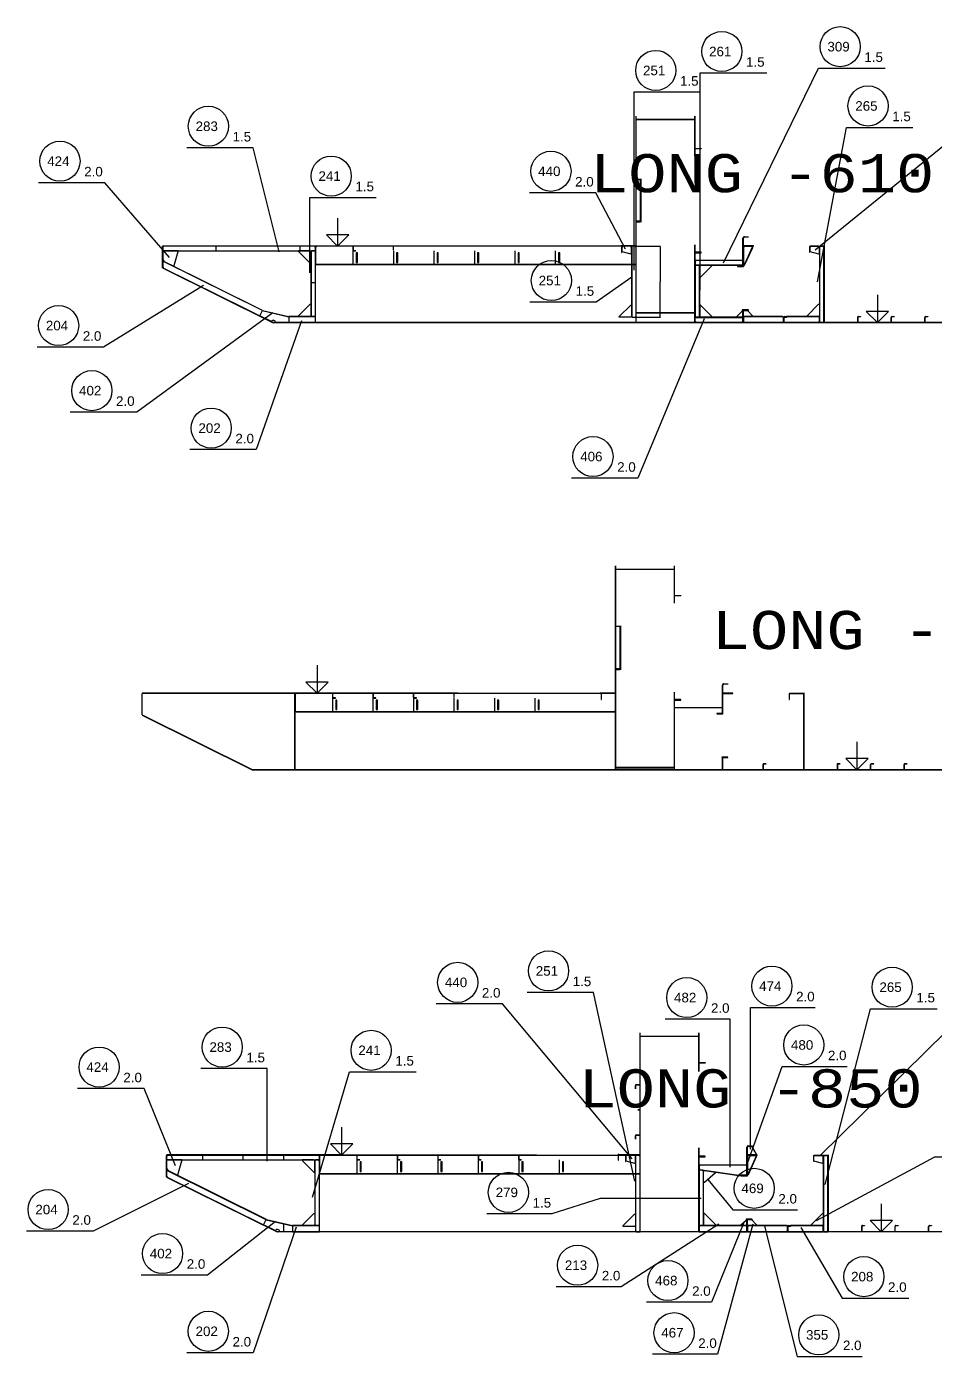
# Model space of a CAD drawing. Header units: inches. Extents: x -15552 to 42302, y -14825 to 18289.
# Drawn here: x 33355 to 39306, y -4403 to 4312 of the extents above; entities that cross this region are included whole.
import ezdxf

# ---------------------------------------------------------------- set-up
doc = ezdxf.new("R2010")
doc.units = ezdxf.units.IN
doc.header["$MEASUREMENT"] = 0
doc.linetypes.add('Dashed', pattern=[10, 7.5, -2.5])
doc.linetypes.add('Dashed_dotted', pattern=[34, 24, -5, 0, -5])
doc.layers.get('0').update_dxf_attribs({"linetype": 'CONTINUOUS'})
doc.layers.get('Defpoints').update_dxf_attribs({"linetype": 'CONTINUOUS'})
doc.styles.add('Style_ARIAL', font='ARIAL')
doc.styles.add('Style_Courier_New', font='Courier New')
doc.dimstyles.new('ISO-25', dxfattribs={"dimtxt": 2.5, "dimasz": 2.5, "dimexe": 0.18, "dimexo": 0.625, "dimgap": 0.09, "dimtad": 1, "dimtih": 1, "dimtoh": 1, "dimdec": 4, "dimzin": 0, "dimdsep": 46, "dimtxsty": 'STANDARD', "dimcen": 0.09, "dimdle": 0.38, "dimadec": 0, "dimazin": 0, "dimtfac": 1, "dimtdec": 4, "dimtofl": 0, "dimtmove": 0, "dimatfit": 3, "dimfxl": 1, "dimtolj": 1, "dimtzin": 0, "dimarcsym": 0})

# ---------------------------------------------------------------- blocks, each defined once
blk = doc.blocks.new('*D5')
at = {"color": 0, "lineweight": -2, "ltscale": 25}
for p, q in [((37347.13309, 2872.494057), (37505.202495, 2872.494057)), ((37505.022495, 2869.994057), (37505.022495, 2641.334064)), ((37505.022495, 2409.994071), (37505.022495, 2638.654064)), ((37347.13309, 2407.494071), (37505.202495, 2407.494071))]:
    blk.add_line(p, q, dxfattribs=at)
at = {"color": 0}
for points in [[(37505.439161, 2869.994057), (37504.605828, 2869.994057), (37505.022495, 2872.494057)], [(37504.605828, 2409.994071), (37505.439161, 2409.994071), (37505.022495, 2407.494071)]]:
    blk.add_solid(points, dxfattribs=at)
at = {"layer": 'Defpoints', "color": 0}
for p in [(37346.50809, 2872.494057), (37505.022495, 2872.494057), (37346.50809, 2407.494071)]:
    blk.add_point(p, dxfattribs=at)
at = {"color": 0, "insert": (37505.022495, 2639.994064), "char_height": 2.5, "attachment_point": 5}
blk.add_mtext('\\A1;465.0000', dxfattribs=at)

msp = doc.modelspace()

# ---------------------------------------------------------------- linework, layer by layer
at = {"color": 3, "ltscale": 25}
for p, q in [((37346.50809, 2372.494081), (37346.50809, 3724.559215)), ((37348.009555, 2372.494081), (37348.009555, 3724.559215)), ((37731.508701, 3462.967804), (37731.508701, 3724.559215)), ((37733.010166, 3462.967804), (37733.010166, 3724.559215)), ((37373.009555, 3313.826993), (37373.009555, 3031.161103)), ((37378.008335, 3313.826993), (37378.008335, 3031.161103)), ((37731.508701, 2372.494081), (37731.508701, 2882.02031)), ((37733.010166, 2372.494081), (37733.010166, 2882.02031)), ((38046.50809, 2742.494062), (38046.50809, 2926.603571)), ((38049.507968, 2742.494062), (38049.507968, 2926.603571)), ((34245.009677, 2732.494047), (34245.009677, 2872.494057)), ((35773.995273, 2872.494057), (34245.009677, 2872.494057)), ((34246.50809, 2732.494047), (34246.50809, 2872.494057)), ((34246.50809, 2872.494057), (34246.50809, 2846.994045)), ((35246.50809, 2872.494057), (34246.50809, 2872.494057)), ((34251.509921, 2842.494062), (34246.50809, 2837.494066)), ((34346.50809, 2842.494062), (34246.50809, 2842.494062)), ((34246.50809, 2842.494062), (34246.50809, 2777.1539)), ((35246.50809, 2842.494062), (35221.007602, 2842.494062)), ((35246.50809, 2372.494081), (35246.50809, 2872.494057)), ((35246.50809, 2846.994045), (35246.50809, 2872.494057)), ((35246.50809, 2412.494043), (35246.50809, 2842.494062)), ((35248.009555, 2372.494081), (35248.009555, 2872.494057)), ((35248.009555, 2872.494057), (35248.009555, 2758.494046)), ((37346.50809, 2872.494057), (35248.009555, 2872.494057)), ((35491.509311, 2872.494057), (35491.509311, 2846.939304)), ((35493.007724, 2872.494057), (35493.007724, 2846.939304)), ((35756.508701, 2872.494057), (35756.508701, 2846.994045)), ((37346.50809, 2875.494054), (37246.50809, 2875.494054)), ((37346.50809, 2872.494057), (37246.50809, 2872.494057)), ((37346.50809, 2872.494057), (37321.007602, 2872.494057)), ((37346.50809, 2407.494071), (37346.50809, 2872.494057)), ((37346.50809, 2758.494046), (37346.50809, 2872.494057)), ((38487.453525, 2873.994043), (38583.010166, 2873.994043)), ((38487.453525, 2872.494057), (38583.010166, 2872.494057)), ((38576.509921, 2872.494057), (38551.009433, 2872.494057)), ((38576.509921, 2372.494081), (38576.509921, 2872.494057)), ((38576.509921, 2872.494057), (38576.509921, 2372.494081)), ((38578.008335, 2872.494057), (38578.008335, 2372.494081)), ((34245.620029, 2730.702737), (34970.620029, 2370.702747)), ((34246.50809, 2787.153915), (34255.465, 2772.706488)), ((34246.50809, 2770.454934), (34246.50809, 2732.494047)), ((34246.50809, 2732.494047), (34971.50809, 2372.494081)), ((34246.50809, 2732.494047), (34881.929843, 2416.974929)), ((34898.864047, 2451.074079), (34251.967685, 2772.29152)), ((35251.943271, 2754.42107), (37342.574375, 2754.42107)), ((37733.010166, 2779.49405), (37733.010166, 2753.994063)), ((38046.50809, 2779.49405), (37733.010166, 2779.49405)), ((37733.010166, 2749.494055), (37733.010166, 2407.494071)), ((37758.507602, 2749.494055), (37733.010166, 2749.494055)), ((38046.50809, 2753.994063), (38046.50809, 2779.49405)), ((34881.929843, 2416.974929), (34897.054355, 2447.426036)), ((38046.50809, 2372.494081), (38046.50809, 2452.4941)), ((38049.507968, 2372.494081), (38049.507968, 2452.4941)), ((40896.50809, 2372.494081), (34971.50809, 2372.494081)), ((40896.50809, 2370.494083), (34971.50809, 2370.494083)), ((35242.437045, 2410.567096), (35071.50809, 2410.567096)), ((35071.50809, 2406.494048), (35071.50809, 2372.494081)), ((35071.50809, 2372.494081), (35246.50809, 2372.494081)), ((35221.007602, 2412.494043), (35246.50809, 2412.494043)), ((35246.50809, 2372.494081), (35246.50809, 2406.494048)), ((37321.007602, 2407.494071), (37346.50809, 2407.494071)), ((37733.010166, 2407.494071), (37758.507602, 2407.494071)), ((38049.507968, 2406.494048), (38049.507968, 2372.494081)), ((38049.507968, 2372.494081), (38311.50748, 2372.494081)), ((38307.436435, 2410.567096), (38053.582065, 2410.567096)), ((38311.50748, 2406.567052), (38311.50748, 2372.494081)), ((38311.50748, 2372.494081), (38311.50748, 2406.494048)), ((38313.509433, 2406.567052), (38313.509433, 2372.494081)), ((38313.509433, 2406.494048), (38313.509433, 2372.494081)), ((38331.508701, 2406.494048), (38313.509433, 2406.494048)), ((38313.509433, 2372.494081), (38546.50809, 2372.494081)), ((38542.437045, 2410.567096), (38331.508701, 2410.567096)), ((38546.50809, 2372.494081), (38546.50809, 2406.494048)), ((38551.009433, 2372.494081), (38576.509921, 2372.494081)), ((38796.50809, 2406.567052), (38796.50809, 2372.494081)), ((38798.510043, 2406.567052), (38798.510043, 2372.494081)), ((39016.509311, 2372.494081), (39016.509311, 2406.567052)), ((39018.508212, 2372.494081), (39018.508212, 2406.567052)), ((39236.50748, 2372.494081), (39236.50748, 2406.567052)), ((39238.509433, 2372.494081), (39238.509433, 2406.567052)), ((37212.490146, -558.380553), (37212.490146, 777.568772)), ((37213.988559, -558.380553), (37213.988559, 777.568772)), ((37597.490756, 533.338502), (37597.490756, 777.568772)), ((37598.989169, 533.338502), (37598.989169, 777.568772)), ((37238.988559, 385.494378), (37238.988559, 97.744516)), ((37243.99039, 385.494378), (37243.99039, 97.744516)), ((34110.988681, -198.380706), (34110.988681, -58.380553)), ((36181.124179, -58.380553), (34110.988681, -58.380553)), ((34112.490146, -198.380706), (34112.490146, -58.380553)), ((35112.490146, -558.380553), (35112.490146, -58.380553)), ((35113.988559, -558.380553), (35113.988559, -58.380553)), ((35113.988559, -58.380553), (35113.988559, -172.380492)), ((37212.490146, -58.380553), (35113.988559, -58.380553)), ((35357.488315, -58.380553), (35357.488315, -83.935401)), ((35358.98978, -58.380553), (35358.98978, -83.935401)), ((35622.490756, -58.380553), (35622.490756, -83.935401)), ((35623.989169, -58.380553), (35623.989169, -83.935401)), ((35887.490146, -58.380553), (35887.490146, -83.935401)), ((35888.988559, -58.380553), (35888.988559, -83.935401)), ((36152.489536, -58.380553), (36152.489536, -83.88066)), ((37212.490146, -55.380484), (37110.921543, -55.380484)), ((37212.490146, -58.380553), (37110.921543, -58.380553)), ((37212.490146, -172.380492), (37212.490146, -58.380553)), ((37597.490756, -558.380553), (37597.490756, -50.099608)), ((37598.989169, -558.380553), (37598.989169, -50.099608)), ((37912.490146, -188.380477), (37912.490146, -4.27098)), ((37915.490024, -188.380477), (37915.490024, -4.27098)), ((38353.435581, -56.880614), (38448.989169, -56.880614)), ((38353.435581, -58.380553), (38448.989169, -58.380553)), ((38442.488925, -58.380553), (38442.488925, -558.380553)), ((38443.99039, -58.380553), (38443.99039, -558.380553)), ((34111.599033, -200.171706), (34836.599033, -560.171935)), ((34112.490146, -198.380706), (34837.490146, -558.380553)), ((35117.922275, -176.453444), (37208.55643, -176.453444)), ((37912.490146, -558.380553), (37912.490146, -478.380629)), ((37915.490024, -558.380553), (37915.490024, -478.380629)), ((40762.490146, -558.380553), (34837.490146, -558.380553)), ((40762.490146, -560.380599), (34837.490146, -560.380599)), ((38177.489536, -524.307677), (38177.489536, -558.380553)), ((38179.488437, -524.307677), (38179.488437, -558.380553)), ((38662.490146, -524.307677), (38662.490146, -558.380553)), ((38664.489047, -524.307677), (38664.489047, -558.380553)), ((38882.488315, -558.380553), (38882.488315, -524.307677)), ((38884.490268, -558.380553), (38884.490268, -524.307677)), ((39102.489536, -558.380553), (39102.489536, -524.307677)), ((39104.488437, -558.380553), (39104.488437, -524.307677)), ((37372.060459, -3585.553405), (37372.060459, -2281.236312)), ((37373.558872, -3585.553405), (37373.558872, -2281.236312)), ((37757.061069, -2535.003707), (37757.061069, -2281.236312)), ((37758.559482, -2535.003707), (37758.559482, -2281.236312)), ((37346.505039, -2620.555159), (37372.060459, -2620.555159)), ((37346.505039, -2622.676513), (37372.060459, -2622.676513)), ((37357.061069, -2785.553023), (37372.060459, -2785.553023)), ((37357.061069, -2787.052962), (37372.060459, -2787.052962)), ((37346.505039, -2950.552031), (37372.060459, -2950.552031)), ((37346.505039, -2952.673385), (37372.060459, -2952.673385)), ((37757.061069, -3585.553405), (37757.061069, -3036.10234)), ((37758.559482, -3585.553405), (37758.559482, -3036.10234)), ((38072.060459, -3215.553328), (38072.060459, -3031.443831)), ((38075.060336, -3215.553328), (38075.060336, -3031.443831)), ((34270.558994, -3225.553176), (34270.558994, -3085.553023)), ((36695.238559, -3085.553023), (34270.558994, -3085.553023)), ((34272.060459, -3225.553176), (34272.060459, -3085.553023)), ((34272.060459, -3085.553023), (34272.060459, -3111.05313)), ((35272.060459, -3085.553023), (34272.060459, -3085.553023)), ((34277.059238, -3115.552947), (34272.060459, -3120.553252)), ((34372.060459, -3115.552947), (34272.060459, -3115.552947)), ((34272.060459, -3115.552947), (34272.060459, -3180.89337)), ((34507.061069, -3085.553023), (34507.061069, -3111.05313)), ((34772.060459, -3085.553023), (34772.060459, -3110.553023)), ((35037.059848, -3085.553023), (35037.059848, -3111.05313)), ((35243.505161, -3118.607756), (35243.505161, -3542.498443)), ((35272.060459, -3115.552947), (35246.55997, -3115.552947)), ((35272.060459, -3585.553405), (35272.060459, -3085.553023)), ((35272.060459, -3111.05313), (35272.060459, -3085.553023)), ((35272.060459, -3545.553252), (35272.060459, -3115.552947)), ((35273.558872, -3585.553405), (35273.558872, -3085.553023)), ((35273.558872, -3085.553023), (35273.558872, -3199.552962)), ((37372.060459, -3085.553023), (35273.558872, -3085.553023)), ((35517.058627, -3085.553023), (35517.058627, -3111.10768)), ((35518.560092, -3085.553023), (35518.560092, -3111.10768)), ((35782.061069, -3085.553023), (35782.061069, -3111.10768)), ((35783.559482, -3085.553023), (35783.559482, -3111.10768)), ((36047.060459, -3085.553023), (36047.060459, -3111.10768)), ((36048.558872, -3085.553023), (36048.558872, -3111.10768)), ((36312.059848, -3085.553023), (36312.059848, -3111.10768)), ((36313.558261, -3085.553023), (36313.558261, -3111.10768)), ((36577.059238, -3085.553023), (36577.059238, -3111.10768)), ((36578.560703, -3085.553023), (36578.560703, -3111.10768)), ((37372.060459, -3082.553145), (37232.061069, -3082.553145)), ((37372.060459, -3085.553023), (37232.061069, -3085.553023)), ((37343.505161, -3088.607833), (37343.505161, -3582.498595)), ((37372.060459, -3085.553023), (37346.55997, -3085.553023)), ((37372.060459, -3199.552962), (37372.060459, -3085.553023)), ((37372.060459, -3585.553405), (37372.060459, -3085.553023)), ((38513.005893, -3084.053084), (38608.559482, -3084.053084)), ((38513.005893, -3085.553023), (38608.559482, -3085.553023)), ((38573.50394, -3088.607833), (38573.50394, -3582.498595)), ((38602.059238, -3085.553023), (38576.55875, -3085.553023)), ((38602.059238, -3585.553405), (38602.059238, -3085.553023)), ((38602.059238, -3085.553023), (38602.059238, -3585.553405)), ((38603.560703, -3085.553023), (38603.560703, -3585.553405)), ((34272.060459, -3170.893142), (34281.017368, -3185.340545)), ((34272.060459, -3187.59236), (34272.060459, -3225.553176)), ((34924.416416, -3506.97293), (34277.520053, -3185.755584)), ((35277.492587, -3203.626296), (37368.126743, -3203.626296)), ((37758.559482, -3149.953124), (37758.559482, -3173.35324)), ((38072.060459, -3149.953124), (37758.559482, -3149.953124)), ((37758.559482, -3179.49948), (37758.559482, -3545.553252)), ((37784.05997, -3183.11505), (37758.559482, -3179.49948)), ((37762.020175, -3177.957579), (38034.487216, -3216.585967)), ((37787.11478, -3542.498443), (37787.11478, -3186.16986)), ((38035.158603, -3215.552947), (38072.060459, -3215.552947)), ((38072.060459, -3215.552947), (38072.060459, -3149.953124)), ((34271.169345, -3227.344558), (34996.169345, -3587.344787)), ((34272.060459, -3225.553176), (34997.060459, -3585.553405)), ((34272.060459, -3225.553176), (34907.47916, -3541.072509)), ((34907.47916, -3541.072509), (34922.603671, -3510.621306)), ((35037.059848, -3531.553313), (35037.059848, -3585.553405)), ((35267.986362, -3547.480437), (35097.060459, -3547.480437)), ((35097.060459, -3551.553008), (35097.060459, -3585.553405)), ((35246.55997, -3545.553252), (35272.060459, -3545.553252)), ((35272.060459, -3585.553405), (35272.060459, -3551.553008)), ((37758.559482, -3545.553252), (37784.05997, -3545.553252)), ((37758.559482, -3551.553008), (37758.559482, -3585.553405)), ((38067.986362, -3547.480437), (37762.633579, -3547.480437)), ((38072.060459, -3585.553405), (38072.060459, -3505.553099)), ((38072.060459, -3585.553405), (38072.060459, -3551.553008)), ((38075.060336, -3585.553405), (38075.060336, -3505.553099)), ((38075.060336, -3551.553008), (38075.060336, -3585.553405)), ((38332.985751, -3547.480437), (38079.131381, -3547.480437)), ((38337.059848, -3551.479766), (38337.059848, -3585.553405)), ((38337.059848, -3585.553405), (38337.059848, -3551.553008)), ((38339.05875, -3551.479766), (38339.05875, -3585.553405)), ((38339.05875, -3551.553008), (38339.05875, -3585.553405)), ((38357.061069, -3551.553008), (38339.05875, -3551.553008)), ((38567.986362, -3547.480437), (38357.061069, -3547.480437)), ((38572.060459, -3585.553405), (38572.060459, -3551.553008)), ((38822.060459, -3551.479766), (38822.060459, -3585.553405)), ((38824.05936, -3551.479766), (38824.05936, -3585.553405)), ((39042.058627, -3585.553405), (39042.058627, -3551.479766)), ((39044.060581, -3585.553405), (39044.060581, -3551.479766)), ((39262.059848, -3585.553405), (39262.059848, -3551.479766)), ((39264.05875, -3585.553405), (39264.05875, -3551.479766)), ((40922.060459, -3585.553405), (34997.060459, -3585.553405)), ((40922.060459, -3587.553069), (34997.060459, -3587.553069)), ((35097.060459, -3585.553405), (35272.060459, -3585.553405)), ((37346.55997, -3585.553405), (37372.060459, -3585.553405)), ((37758.559482, -3585.553405), (38072.060459, -3585.553405)), ((38075.060336, -3585.553405), (38337.059848, -3585.553405)), ((38339.05875, -3585.553405), (38572.060459, -3585.553405)), ((38576.55875, -3585.553405), (38602.059238, -3585.553405))]:
    msp.add_line(p, q, dxfattribs=at)
at = {"color": 6, "ltscale": 25}
for p, q in [((35391.509311, 3057.468611), (35391.509311, 2874.494055)), ((35391.509311, 2874.494055), (35318.611972, 2947.879604)), ((35464.894931, 2947.879544), (35318.611972, 2947.879604)), ((35464.894931, 2947.879544), (35391.509311, 2874.494055)), ((38926.509921, 2555.468562), (38926.509921, 2372.494033)), ((38926.509921, 2372.494033), (38853.612583, 2445.879558)), ((38999.895542, 2445.87951), (38853.612583, 2445.879558)), ((38999.895542, 2445.87951), (38926.509921, 2372.494033)), ((35257.488315, 126.594117), (35257.488315, -56.380507)), ((35257.488315, -56.380507), (35184.590976, 17.005113)), ((35330.873935, 17.004922), (35184.590976, 17.005113)), ((35330.873935, 17.004922), (35257.488315, -56.380507)), ((38792.488925, -375.405928), (38792.488925, -558.380553)), ((38792.488925, -558.380553), (38719.591586, -484.994933)), ((38865.874545, -484.994933), (38719.591586, -484.994933)), ((38865.874545, -484.994933), (38792.488925, -558.380553)), ((35417.058627, -2900.578353), (35417.058627, -3083.552977)), ((35417.058627, -3083.552977), (35344.161289, -3010.167357)), ((35490.444248, -3010.167357), (35344.161289, -3010.167357)), ((35490.444248, -3010.167357), (35417.058627, -3083.552977)), ((38952.059238, -3402.578399), (38952.059238, -3585.552642)), ((38952.059238, -3585.552642), (38879.161899, -3512.167022)), ((39025.444858, -3512.167022), (38879.161899, -3512.167022)), ((39025.444858, -3512.167022), (38952.059238, -3585.552642))]:
    msp.add_line(p, q, dxfattribs=at)
at = {"color": 1, "ltscale": 25}
for p, q in [((34249.5629, 2843.939307), (35243.453281, 2843.939307)), ((35217.952793, 2839.4393), (35217.952793, 2415.548804)), ((37317.952793, 2869.439295), (37317.952793, 2410.548833)), ((38547.954624, 2869.439295), (38547.954624, 2375.548843)), ((37736.064975, 2750.939301), (38043.453281, 2750.939301)), ((37761.562412, 2410.548833), (37761.562412, 2746.439317)), ((38046.50809, 2407.494071), (37733.010166, 2407.494071)), ((38046.50809, 2404.49405), (37733.010166, 2404.49405)), ((37743.007724, 2372.494081), (38036.50748, 2372.494081)), ((34275.115268, -3114.10794), (35269.005649, -3114.10794))]:
    msp.add_line(p, q, dxfattribs=at)
at = {"color": 3, "linetype": 'Dashed_dotted', "ltscale": 25}
for p, q in [((34596.50809, 2846.994045), (34596.50809, 2872.494057)), ((35146.50809, 2846.994045), (35146.50809, 2872.494057)), ((35246.50809, 2633.994058), (35221.007602, 2633.994058))]:
    msp.add_line(p, q, dxfattribs=at)
at = {"color": 2, "linetype": 'Dashed', "ltscale": 25}
for p, q in [((35492.15018, 2842.494062), (35492.15018, 2754.49405)), ((35757.14957, 2842.494062), (35757.14957, 2754.49405)), ((36022.14896, 2842.494062), (36022.14896, 2754.49405)), ((36287.148349, 2842.494062), (36287.148349, 2754.49405)), ((36552.147739, 2842.494062), (36552.147739, 2754.49405)), ((36817.15018, 2842.494062), (36817.15018, 2754.49405)), ((35358.129184, -88.380668), (35358.129184, -176.380584)), ((35623.128574, -88.380668), (35623.128574, -176.380584)), ((35888.127963, -88.380668), (35888.127963, -176.380584)), ((36153.130405, -88.380668), (36153.130405, -176.380584)), ((36418.129794, -88.380668), (36418.129794, -176.380584)), ((36683.129184, -88.380668), (36683.129184, -176.380584)), ((35517.699497, -3115.552947), (35517.699497, -3203.553054)), ((35782.698886, -3115.552947), (35782.698886, -3203.553054)), ((36047.698276, -3115.552947), (36047.698276, -3203.553054)), ((36312.700717, -3115.552947), (36312.700717, -3203.553054)), ((36577.700107, -3115.552947), (36577.700107, -3203.553054)), ((36842.699497, -3115.552947), (36842.699497, -3203.553054))]:
    msp.add_line(p, q, dxfattribs=at)
at = {"color": 2, "ltscale": 25}
for p, q in [((35521.062534, 2829.80521), (35513.234775, 2829.805234)), ((35513.234775, 2829.805234), (35513.234775, 2767.182925)), ((35521.062534, 2767.182902), (35521.062534, 2829.80521)), ((35786.061923, 2829.80521), (35778.234165, 2829.805234)), ((35778.234165, 2829.805234), (35778.234165, 2767.182925)), ((35786.061923, 2767.182902), (35786.061923, 2829.80521)), ((36051.061313, 2829.80521), (36043.233554, 2829.805234)), ((36043.233554, 2829.805234), (36043.233554, 2767.182925)), ((36051.061313, 2767.182902), (36051.061313, 2829.80521)), ((36316.060703, 2829.80521), (36308.232944, 2829.805234)), ((36308.232944, 2829.805234), (36308.232944, 2767.182925)), ((36316.060703, 2767.182902), (36316.060703, 2829.80521)), ((36581.060092, 2829.80521), (36573.232334, 2829.805234)), ((36573.232334, 2829.805234), (36573.232334, 2767.182925)), ((36581.060092, 2767.182902), (36581.060092, 2829.80521)), ((36846.062534, 2829.80521), (36838.234775, 2829.805234)), ((36838.234775, 2829.805234), (36838.234775, 2767.182925)), ((36846.062534, 2767.182902), (36846.062534, 2829.80521)), ((38053.762119, 2747.494081), (38109.508579, 2869.121531)), ((35513.234775, 2767.182925), (35521.062534, 2767.182902)), ((35778.234165, 2767.182925), (35786.061923, 2767.182902)), ((36043.233554, 2767.182925), (36051.061313, 2767.182902)), ((36308.232944, 2767.182925), (36316.060703, 2767.182902)), ((36573.232334, 2767.182925), (36581.060092, 2767.182902)), ((36838.234775, 2767.182925), (36846.062534, 2767.182902)), ((34898.763339, 2450.833038), (35071.50809, 2410.29754)), ((35387.041538, -101.069304), (35379.213779, -101.069304)), ((35379.213779, -101.069304), (35379.213779, -163.691756)), ((35379.213779, -163.691756), (35387.041538, -163.691756)), ((35387.041538, -163.691756), (35387.041538, -101.069304)), ((35652.040927, -101.069304), (35644.213168, -101.069304)), ((35644.213168, -101.069304), (35644.213168, -163.691756)), ((35644.213168, -163.691756), (35652.040927, -163.691756)), ((35652.040927, -163.691756), (35652.040927, -101.069304)), ((35917.040317, -101.069304), (35909.212558, -101.069304)), ((35909.212558, -101.069304), (35909.212558, -163.691756)), ((35909.212558, -163.691756), (35917.040317, -163.691756)), ((35917.040317, -163.691756), (35917.040317, -101.069304)), ((36182.042758, -101.069304), (36174.215, -101.069304)), ((36174.215, -101.069304), (36174.215, -163.691756)), ((36174.215, -163.691756), (36182.042758, -163.691756)), ((36182.042758, -163.691756), (36182.042758, -101.069304)), ((36447.042148, -101.069304), (36439.214389, -101.069304)), ((36439.214389, -101.069304), (36439.214389, -163.691756)), ((36439.214389, -163.691756), (36447.042148, -163.691756)), ((36447.042148, -163.691756), (36447.042148, -101.069304)), ((36712.041538, -101.069304), (36704.213779, -101.069304)), ((36704.213779, -101.069304), (36704.213779, -163.691756)), ((36704.213779, -163.691756), (36712.041538, -163.691756)), ((36712.041538, -163.691756), (36712.041538, -101.069304)), ((35546.61185, -3128.241774), (35538.784091, -3128.241774)), ((35538.784091, -3128.241774), (35538.784091, -3190.864226)), ((35546.61185, -3190.864226), (35546.61185, -3128.241774)), ((35811.61124, -3128.241774), (35803.783481, -3128.241774)), ((35803.783481, -3128.241774), (35803.783481, -3190.864226)), ((35811.61124, -3190.864226), (35811.61124, -3128.241774)), ((36076.610629, -3128.241774), (36068.782871, -3128.241774)), ((36068.782871, -3128.241774), (36068.782871, -3190.864226)), ((36076.610629, -3190.864226), (36076.610629, -3128.241774)), ((36341.613071, -3128.241774), (36333.785312, -3128.241774)), ((36333.785312, -3128.241774), (36333.785312, -3190.864226)), ((36341.613071, -3190.864226), (36341.613071, -3128.241774)), ((36606.61246, -3128.241774), (36598.784702, -3128.241774)), ((36598.784702, -3128.241774), (36598.784702, -3190.864226)), ((36606.61246, -3190.864226), (36606.61246, -3128.241774)), ((36871.61185, -3128.241774), (36863.784091, -3128.241774)), ((36863.784091, -3128.241774), (36863.784091, -3190.864226)), ((36871.61185, -3190.864226), (36871.61185, -3128.241774)), ((38079.314487, -3210.553405), (38135.060947, -3088.925979)), ((35538.784091, -3190.864226), (35546.61185, -3190.864226)), ((35803.783481, -3190.864226), (35811.61124, -3190.864226)), ((36068.782871, -3190.864226), (36076.610629, -3190.864226)), ((36333.785312, -3190.864226), (36341.613071, -3190.864226)), ((36598.784702, -3190.864226), (36606.61246, -3190.864226)), ((36863.784091, -3190.864226), (36871.61185, -3190.864226)), ((34924.312656, -3507.214019), (35097.060459, -3547.749755))]:
    msp.add_line(p, q, dxfattribs=at)
at = {"color": 1, "ltscale": 25}
for points in [[(37918.572299, 2765.297106), (38542.031162, 4040.088418), (38976.90665, 4040.088418)], [(37767.052524, 2585.990384), (37767.061679, 4008.374932), (38201.937168, 4008.374932)], [(38518.492954, 2849.798277), (39852.333896, 3933.051446), (40287.209384, 3933.051446)], [(37334.392612, 2715.788773), (37334.401767, 3884.024575), (37769.277255, 3884.024575)], [(38535.027377, 2640.073016), (38724.324863, 3651.419023), (39159.200351, 3651.419023)], [(35009.594028, 2837.180069), (34839.296787, 3518.401673), (34404.421298, 3518.401673)], [(34290.078037, 2798.281768), (33867.60184, 3289.48622), (33432.726352, 3289.48622)], [(35208.944003, 2699.563983), (35208.953159, 3191.835168), (35643.828647, 3191.835168)], [(37277.877109, 2853.729442), (37082.674472, 3223.333362), (36647.798984, 3223.333362)], [(34246.50809, 2846.994045), (34251.064365, 2842.439297), (35241.954868, 2842.439297), (35246.50809, 2846.994045)], [(35221.007602, 2842.494062), (35216.454379, 2837.939313), (35216.454379, 2417.048839), (35221.007602, 2412.494043)], [(37251.509921, 2872.494057), (37251.509921, 2832.494047), (37253.508823, 2832.494047), (37253.508823, 2872.494057)], [(37321.007602, 2872.494057), (37316.454379, 2867.939308), (37316.454379, 2412.04882), (37321.007602, 2407.494071)], [(38551.009433, 2872.494057), (38546.453159, 2867.939308), (38546.453159, 2377.048829), (38551.009433, 2372.494081)], [(37733.010166, 2753.994063), (37737.563388, 2749.439314), (38041.954868, 2749.439314), (38046.50809, 2753.994063)], [(37758.507602, 2407.494071), (37763.063876, 2412.04882), (37763.063876, 2744.939306), (37758.507602, 2749.494055)], [(34512.89603, 2616.703704), (33858.635776, 2212.24542), (33423.760288, 2212.24542)], [(37319.551914, 2670.656207), (37085.872714, 2507.112077), (36650.997226, 2507.112077)], [(34966.869418, 2436.906198), (34076.201694, 1785.575536), (33641.326206, 1785.575536)], [(35155.272739, 2384.734872), (34857.885043, 1540.130571), (34423.009555, 1540.130571)], [(37792.568271, 2397.694638), (37357.927768, 1353.640321), (36923.05228, 1353.640321)], [(37743.007724, 2372.494081), (37733.010166, 2382.494071), (37733.010166, 2407.494071)], [(38036.50748, 2372.494081), (38046.50809, 2382.494071), (38046.50809, 2407.494071)], [(38317.510288, 2412.567094), (38331.435459, 2412.567094), (38331.435459, 2410.567096), (38317.510288, 2410.567096)], [(38802.507846, 2412.567094), (38816.436069, 2412.567094), (38816.436069, 2410.567096), (38802.507846, 2410.567096)], [(39022.509067, 2412.567094), (39036.43729, 2412.567094), (39036.43729, 2410.567096), (39022.509067, 2410.567096)], [(39242.510288, 2412.567094), (39256.435459, 2412.567094), (39256.435459, 2410.567096), (39242.510288, 2410.567096)], [(37117.488925, -58.380553), (37117.488925, -98.380706), (37119.490878, -98.380706), (37119.490878, -58.380553)], [(38183.489292, -518.30754), (38197.417514, -518.30754), (38197.417514, -520.307586), (38183.489292, -520.307586)], [(38668.489902, -518.30754), (38682.415073, -518.30754), (38682.415073, -520.307586), (38668.489902, -520.307586)], [(38888.488071, -518.30754), (38902.416293, -518.30754), (38902.416293, -520.307586), (38888.488071, -520.307586)], [(39108.489292, -518.30754), (39122.417514, -518.30754), (39122.417514, -520.307586), (39108.489292, -520.307586)], [(37339.016025, -3253.475234), (37066.982334, -2017.491195), (36632.106845, -2017.491195)], [(37320.137851, -3108.255813), (36471.999423, -2092.351195), (36037.123935, -2092.351195)], [(38094.942539, -3044.433257), (38094.942539, -2116.882369), (38520.208042, -2116.882369)], [(38547.054355, -3090.637252), (39516.570346, -2135.309646), (39951.445835, -2135.309646)], [(38585.317294, -3277.041671), (38882.515781, -2123.93994), (39317.391269, -2123.93994)], [(37962.712924, -3163.752791), (37962.712924, -2192.268798), (37537.447421, -2192.268798)], [(34929.87601, -3123.616454), (34929.87601, -2516.594359), (34495.000522, -2516.594359)], [(38075.060336, -3136.874816), (38303.475253, -2502.683684), (38728.740756, -2502.683684)], [(35227.788608, -3359.92398), (35470.25687, -2537.905547), (35905.132358, -2537.905547)], [(34329.671543, -3153.865859), (34124.114292, -2647.641036), (33689.238803, -2647.641036)], [(37342.003696, -2626.919219), (37342.003696, -2648.762175), (37343.505161, -2648.762175), (37343.505161, -2626.919219)], [(37342.003696, -2956.916091), (37342.003696, -2978.759047), (37343.505161, -2978.759047), (37343.505161, -2956.916091)], [(34272.060459, -3111.05313), (34276.613681, -3115.607879), (35267.504184, -3115.607879), (35272.060459, -3111.05313)], [(37232.061069, -3117.552993), (37232.061069, -3077.553222), (37229.558627, -3077.553222), (37229.558627, -3117.552993), (37232.061069, -3117.552993)], [(37277.059238, -3085.553023), (37277.059238, -3125.553176), (37279.061191, -3125.553176), (37279.061191, -3085.553023)], [(38528.145664, -3512.977263), (39303.582065, -3095.736358), (39738.457553, -3095.736358)], [(34415.69144, -3270.424315), (33790.007846, -3581.392333), (33355.132358, -3581.392333)], [(37816.478793, -3242.915389), (37978.936069, -3442.415282), (38404.201572, -3442.415282)], [(37772.734897, -3367.218444), (37110.43021, -3367.218444), (36794.616001, -3468.799254), (36369.350498, -3468.799254)], [(34985.619418, -3519.545409), (34539.330356, -3869.881102), (34104.454868, -3869.881102)], [(35120.052402, -3555.166289), (34839.05875, -4379.418609), (34404.183261, -4379.418609)], [(37888.066928, -3536.688659), (37247.84476, -3946.242949), (36822.579257, -3946.242949)], [(38051.586215, -3524.632689), (37839.174716, -4047.053191), (37413.909213, -4047.053191)], [(38111.867587, -3536.114928), (37879.360263, -4388.634917), (37454.09476, -4388.634917)], [(38186.498325, -3550.467345), (38401.781528, -4402.987334), (38827.047031, -4402.987334)], [(38343.059604, -3545.48001), (38356.987827, -3545.48001), (38356.987827, -3547.480437), (38343.059604, -3547.480437)], [(38426.128452, -3557.429931), (38696.99332, -4021.184966), (39131.868808, -4021.184966)], [(38828.060214, -3545.48001), (38841.985385, -3545.48001), (38841.985385, -3547.480437), (38828.060214, -3547.480437)], [(39048.058383, -3545.48001), (39061.986606, -3545.48001), (39061.986606, -3547.480437), (39048.058383, -3547.480437)], [(39268.059604, -3545.48001), (39281.987827, -3545.48001), (39281.987827, -3547.480437), (39268.059604, -3547.480437)]]:
    msp.add_lwpolyline(points, dxfattribs=at)
at = {"color": 4, "ltscale": 25}
for points in [[(37731.508701, 3702.580598), (37347.509067, 3702.580598), (37347.509067, 3704.080823), (37731.508701, 3704.080823)], [(37731.508701, 2437.304166), (37347.509067, 2437.304166), (37347.509067, 2435.719064), (37731.508701, 2435.719064)], [(37597.490756, 754.938653), (37213.488071, 754.938653), (37213.488071, 756.484941), (37597.490756, 756.484941)], [(37597.490756, -543.098494), (37213.488071, -543.098494), (37213.488071, -544.683501), (37597.490756, -544.683501)], [(37757.061069, -2305.355117), (37373.058383, -2305.355117), (37373.058383, -2303.692672), (37757.061069, -2303.692672)]]:
    msp.add_lwpolyline(points, dxfattribs=at)
at = {"color": 6, "ltscale": 25}
for points in [[(37733.010166, 3514.363912), (37773.009555, 3514.363912), (37773.009555, 3511.292508), (37733.010166, 3511.292508)], [(37348.009555, 3311.558798), (37373.009555, 3311.558798), (37373.009555, 3308.150294), (37348.009555, 3308.150294)], [(37348.009555, 3033.429292), (37373.009555, 3033.429292), (37373.009555, 3036.837801), (37348.009555, 3036.837801)], [(37733.010166, 2830.624178), (37773.009555, 2830.624178), (37773.009555, 2833.695534), (37733.010166, 2833.695534)], [(37598.989169, 584.547952), (37638.988559, 584.547952), (37638.988559, 581.486085), (37598.989169, 581.486085)], [(37213.988559, 383.266786), (37238.988559, 383.266786), (37238.988559, 379.920533), (37213.988559, 379.920533)], [(37213.988559, 99.971917), (37238.988559, 99.971917), (37238.988559, 103.31836), (37213.988559, 103.31836)], [(37598.989169, -101.309249), (37638.988559, -101.309249), (37638.988559, -98.247191), (37598.989169, -98.247191)], [(37758.559482, -2476.886794), (37798.558872, -2476.886794), (37798.558872, -2480.28836), (37758.559482, -2480.28836)], [(37758.559482, -3094.219634), (37798.558872, -3094.219634), (37798.558872, -3090.818068), (37758.559482, -3090.818068)]]:
    msp.add_lwpolyline(points, dxfattribs=at)
at = {"color": 3, "ltscale": 25}
for points in [[(38055.507724, 2935.603562), (38081.398837, 2935.603562), (38081.398837, 2932.603565), (38055.507724, 2932.603565)], [(35773.995273, 2874.494055), (35391.509311, 2874.494055), (35391.509311, 2873.994043), (34245.009677, 2873.994043)], [(34318.160312, 2741.574624), (34320.385043, 2746.052888), (34346.50809, 2837.494066), (34346.50809, 2842.494062)], [(35496.007602, 2842.439297), (35511.4556, 2842.439297), (35511.4556, 2843.939307), (35496.007602, 2843.939307)], [(38049.507968, 2872.494081), (38114.507358, 2872.494081), (38114.507358, 2875.494078), (38049.507968, 2875.494078)], [(38482.955234, 2869.49406), (38482.955234, 2834.048799), (38484.453647, 2834.048799), (38484.453647, 2869.49406)], [(34246.50809, 2777.1539), (34264.299838, 2768.32042), (34318.160312, 2741.574624)], [(34897.054355, 2447.426036), (34899.755161, 2452.865413), (34254.65018, 2773.193362), (34246.50809, 2770.454934)], [(35248.009555, 2758.494046), (35253.875034, 2752.421048), (37340.642612, 2752.421048), (37346.50809, 2758.494046)], [(38046.50809, 2779.588202), (37733.010166, 2779.588202), (37733.010166, 2782.642368), (38046.50809, 2782.642368)], [(38009.508579, 2739.494064), (38049.507968, 2739.494064), (38049.507968, 2742.494062), (38009.508579, 2742.494062), (38009.508579, 2739.494064)], [(38041.509311, 2452.4941), (38081.508701, 2452.4941), (38081.508701, 2455.494073), (38041.509311, 2455.494073), (38041.509311, 2452.4941)], [(35246.50809, 2406.494048), (35240.435092, 2412.567094), (35071.50809, 2412.567094), (35071.50809, 2406.494048)], [(38311.50748, 2406.494048), (38305.434482, 2412.567094), (38055.580966, 2412.567094), (38049.507968, 2406.494048)], [(38546.50809, 2406.494048), (38540.435092, 2412.567094), (38331.508701, 2412.567094), (38331.508701, 2406.494048)], [(37921.48978, 4.728845), (37947.380893, 4.728845), (37947.380893, 1.728967), (37921.48978, 1.728967)], [(36181.124179, -56.380507), (35257.488315, -56.380507), (35257.488315, -55.380484), (34110.988681, -55.380484)], [(35361.989658, -88.435408), (35377.434604, -88.435408), (35377.434604, -86.935279), (35361.989658, -86.935279)], [(35626.989047, -88.435408), (35642.433994, -88.435408), (35642.433994, -86.935279), (35626.989047, -86.935279)], [(35891.988437, -88.435408), (35907.433383, -88.435408), (35907.433383, -86.935279), (35891.988437, -86.935279)], [(37915.490024, -58.380553), (37980.489414, -58.380553), (37980.489414, -55.380484), (37915.490024, -55.380484)], [(38348.934238, -61.380622), (38348.934238, -96.825835), (38350.435703, -96.825835), (38350.435703, -61.380622)], [(35113.988559, -172.380492), (35119.854038, -178.45349), (37206.624668, -178.45349), (37212.490146, -172.380492)], [(37912.490146, -152.207991), (37598.989169, -152.207991), (37598.989169, -149.160811), (37912.490146, -149.160811)], [(37875.490634, -191.380736), (37915.490024, -191.380736), (37915.490024, -188.380477), (37875.490634, -188.380477), (37875.490634, -191.380736)], [(37907.491367, -478.380629), (37947.490756, -478.380629), (37947.490756, -475.38037), (37907.491367, -475.38037), (37907.491367, -478.380629)], [(38081.060092, -3022.443816), (38106.951206, -3022.443816), (38106.951206, -3025.444075), (38081.060092, -3025.444075)], [(36695.238559, -3083.552977), (35417.058627, -3083.552977), (35417.058627, -3082.553145), (34270.558994, -3082.553145)], [(34343.71268, -3216.47267), (34345.937412, -3211.994216), (34372.060459, -3120.553252), (34372.060459, -3115.552947)], [(35246.55997, -3115.552947), (35242.003696, -3120.107695), (35242.003696, -3540.998504), (35246.55997, -3545.553252)], [(35521.55997, -3115.607879), (35537.004917, -3115.607879), (35537.004917, -3114.10794), (35521.55997, -3114.10794)], [(35786.55936, -3115.607879), (35802.004306, -3115.607879), (35802.004306, -3114.10794), (35786.55936, -3114.10794)], [(36051.55875, -3115.607879), (36067.003696, -3115.607879), (36067.003696, -3114.10794), (36051.55875, -3114.10794)], [(36316.561191, -3115.607879), (36332.006137, -3115.607879), (36332.006137, -3114.10794), (36316.561191, -3114.10794)], [(36581.560581, -3115.607879), (36597.005527, -3115.607879), (36597.005527, -3114.10794), (36581.560581, -3114.10794)], [(37346.55997, -3085.553023), (37342.003696, -3090.107772), (37342.003696, -3580.998656), (37346.55997, -3585.553405)], [(38075.060336, -3085.553405), (38140.059726, -3085.553405), (38140.059726, -3082.553527), (38075.060336, -3082.553527)], [(38508.50455, -3088.553283), (38508.50455, -3123.998305), (38510.006015, -3123.998305), (38510.006015, -3088.553283)], [(38576.55875, -3085.553023), (38572.005527, -3090.107772), (38572.005527, -3580.998656), (38576.55875, -3585.553405)], [(34272.060459, -3180.89337), (34289.849155, -3189.726683), (34343.71268, -3216.47267)], [(34922.603671, -3510.621306), (34925.304477, -3505.181548), (34280.199497, -3184.853789), (34272.060459, -3187.59236)], [(35273.558872, -3199.552962), (35279.42435, -3205.62596), (37366.19498, -3205.62596), (37372.060459, -3199.552962)], [(38072.060459, -3149.935958), (37758.559482, -3149.935958), (37758.559482, -3146.643111), (38072.060459, -3146.643111)], [(37758.559482, -3173.35324), (37763.720004, -3180.218551), (38034.206455, -3218.566176), (38035.060947, -3212.553069)], [(37784.05997, -3545.553252), (37788.613193, -3540.998504), (37788.613193, -3187.669799), (37784.05997, -3183.11505)], [(38035.060947, -3212.553069), (38035.158603, -3212.567183), (38035.158603, -3215.552947)], [(38035.060947, -3218.553588), (38075.060336, -3218.553588), (38075.060336, -3215.553328), (38035.060947, -3215.553328), (38035.060947, -3218.553588)], [(35272.060459, -3551.553008), (35265.98746, -3545.48001), (35097.060459, -3545.48001), (35097.060459, -3551.553008)], [(38072.060459, -3551.553008), (38065.98746, -3545.48001), (37764.63248, -3545.48001), (37758.559482, -3551.553008)], [(38067.061679, -3505.553099), (38107.061069, -3505.553099), (38107.061069, -3502.553222), (38067.061679, -3502.553222), (38067.061679, -3505.553099)], [(38337.059848, -3551.553008), (38330.98685, -3545.48001), (38081.133335, -3545.48001), (38075.060336, -3551.553008)], [(38572.060459, -3551.553008), (38565.98746, -3545.48001), (38357.061069, -3545.48001), (38357.061069, -3551.553008)]]:
    msp.add_lwpolyline(points, dxfattribs=at)
at = {"color": 2, "ltscale": 25}
for points in [[(35211.50748, 2842.494062), (35136.50748, 2842.494062), (35136.50748, 2837.494066), (35211.50748, 2762.494066), (35216.509311, 2762.494066), (35216.509311, 2837.494066), (35211.50748, 2842.494062)], [(37311.50748, 2872.494057), (37258.507602, 2872.494057), (37253.508823, 2867.494062), (37253.508823, 2837.494066), (37311.50748, 2822.494057), (37316.509311, 2822.494057), (37316.509311, 2867.494062), (37311.50748, 2872.494057)], [(38109.508579, 2867.494062), (38109.508579, 2872.494081), (38054.506748, 2872.494081), (38049.507968, 2867.494062), (38049.507968, 2747.494081), (38054.506748, 2747.494081)], [(38054.506748, 2747.494081), (38056.261508, 2748.144987), (38110.158603, 2865.74159), (38109.508579, 2867.494062)], [(38541.509311, 2872.494057), (38488.509433, 2872.494057), (38483.507602, 2867.494062), (38483.507602, 2837.494066), (38541.509311, 2822.494057), (38546.50809, 2822.494057), (38546.50809, 2867.494062), (38541.509311, 2872.494057)], [(37768.007724, 2749.494055), (37843.007724, 2749.494055), (37843.007724, 2744.49406), (37768.007724, 2669.49406), (37763.008945, 2669.49406), (37763.008945, 2744.49406), (37768.007724, 2749.494055)], [(34899.071567, 2451.456884), (34900.661533, 2452.441838), (35070.525424, 2412.58302), (35071.50809, 2410.994056)], [(35211.50748, 2412.494043), (35136.50748, 2412.494043), (35136.50748, 2417.494062), (35211.50748, 2492.494062), (35216.509311, 2492.494062), (35216.509311, 2417.494062), (35211.50748, 2412.494043)], [(37311.50748, 2407.494071), (37236.50748, 2407.494071), (37236.50748, 2412.494043), (37311.50748, 2487.494043), (37316.509311, 2487.494043), (37316.509311, 2412.494043), (37311.50748, 2407.494071)], [(37768.007724, 2407.494071), (37843.007724, 2407.494071), (37843.007724, 2412.494043), (37768.007724, 2487.494043), (37763.008945, 2487.494043), (37763.008945, 2412.494043), (37768.007724, 2407.494071)], [(38041.509311, 2407.494071), (38006.508701, 2407.494071), (38006.508701, 2412.49409), (38041.509311, 2447.494081), (38046.50809, 2447.494081), (38046.50809, 2412.49409), (38041.509311, 2407.494071)], [(38049.507968, 2417.494062), (38049.507968, 2447.494081), (38054.509799, 2452.494052), (38076.509921, 2452.494052), (38109.508579, 2417.494062), (38109.508579, 2412.494043), (38054.509799, 2412.494043), (38049.507968, 2417.494062)], [(38541.509311, 2412.494043), (38466.509311, 2412.494043), (38466.509311, 2417.494062), (38541.509311, 2492.494062), (38546.50809, 2492.494062), (38546.50809, 2417.494062), (38541.509311, 2412.494043)], [(38075.060336, -3077.553603), (38075.060336, -3030.553481), (38080.059116, -3025.553557), (38103.060214, -3025.553557), (38133.058994, -3077.553603), (38133.058994, -3082.553527), (38080.059116, -3082.553527), (38075.060336, -3077.553603)], [(35237.059848, -3115.552947), (35162.059848, -3115.552947), (35162.059848, -3120.553252), (35237.059848, -3195.553252), (35242.058627, -3195.553252), (35242.058627, -3120.553252), (35237.059848, -3115.552947)], [(37337.059848, -3085.553023), (37284.05997, -3085.553023), (37279.061191, -3090.552947), (37279.061191, -3120.553252), (37337.059848, -3135.553023), (37342.058627, -3135.553023), (37342.058627, -3090.552947), (37337.059848, -3085.553023)], [(38135.060947, -3090.553328), (38135.060947, -3085.553405), (38080.059116, -3085.553405), (38075.060336, -3090.553328), (38075.060336, -3210.553405), (38080.059116, -3210.553405)], [(38080.059116, -3210.553405), (38081.813876, -3209.902617), (38135.710971, -3092.3058), (38135.060947, -3090.553328)], [(38567.058627, -3085.553023), (38514.05875, -3085.553023), (38509.05997, -3090.552947), (38509.05997, -3120.553252), (38567.058627, -3135.553023), (38572.060459, -3135.553023), (38572.060459, -3090.552947), (38567.058627, -3085.553023)], [(37793.511264, -3184.455153), (37867.766635, -3194.982573), (37867.064731, -3199.932906), (37793.560092, -3263.753173), (37788.558261, -3263.753173), (37788.558261, -3188.753173), (37793.511264, -3184.455153)], [(35237.059848, -3545.553252), (35162.059848, -3545.553252), (35162.059848, -3540.552947), (35237.059848, -3465.552947), (35242.058627, -3465.552947), (35242.058627, -3540.552947), (35237.059848, -3545.553252)], [(37337.059848, -3550.552794), (37262.059848, -3550.552794), (37262.059848, -3545.553252), (37337.059848, -3470.553252), (37342.058627, -3470.553252), (37342.058627, -3545.553252), (37337.059848, -3550.552794)], [(37793.560092, -3545.553252), (37868.560092, -3545.553252), (37868.560092, -3540.552947), (37793.560092, -3465.552947), (37788.558261, -3465.552947), (37788.558261, -3540.552947), (37793.560092, -3545.553252)], [(38567.058627, -3545.553252), (38492.058627, -3545.553252), (38492.058627, -3540.552947), (38567.058627, -3465.552947), (38572.060459, -3465.552947), (38572.060459, -3540.552947), (38567.058627, -3545.553252)], [(34924.623935, -3506.589934), (34926.210849, -3505.604979), (35096.074741, -3545.463988), (35097.060459, -3547.053191)], [(38067.061679, -3545.553252), (38032.061069, -3545.553252), (38032.061069, -3540.55371), (38067.061679, -3510.553405), (38072.060459, -3510.553405), (38072.060459, -3540.55371), (38067.061679, -3545.553252)], [(38075.060336, -3540.552947), (38075.060336, -3510.553405), (38080.059116, -3505.553099), (38102.059238, -3505.553099), (38135.060947, -3540.552947), (38135.060947, -3545.553252), (38080.059116, -3545.553252), (38075.060336, -3540.552947)]]:
    msp.add_lwpolyline(points, dxfattribs=at)
for points in [[(35071.50809, 2410.994056), (35071.50809, 2372.494081), (34986.50748, 2372.494081, 0.792539), (34958.074252, 2379.166272), (34881.948154, 2416.975358), (34899.071567, 2451.456884)], [(35097.060459, -3547.053191), (35097.060459, -3585.553405), (35012.059848, -3585.553405, 0.792536), (34983.626621, -3578.880736), (34907.49747, -3541.071746), (34924.623935, -3506.589934)]]:
    msp.add_lwpolyline(points, format="xyb", dxfattribs=at)
at = {"color": 1, "ltscale": 25}
for centre in [(37907.961337, 4149.275163), (38682.93082, 4180.988649), (37475.301425, 4024.924806), (38865.224521, 3792.319205), (34545.320957, 3659.301856), (33573.62601, 3430.386403), (36788.698642, 3364.233544), (35349.852817, 3332.735351), (36791.896884, 2648.01226), (33564.659946, 2353.145602), (33782.225864, 1926.475766), (34563.909213, 1681.030801), (37063.951938, 1494.540551), (36178.023593, -1951.451156), (36773.006503, -1876.591155), (38235.842197, -1975.982329), (39023.415439, -1983.039901), (37678.34708, -2051.368758), (34635.90018, -2375.69432), (35611.156528, -2397.005507), (38444.374912, -2361.783645), (33830.138461, -2506.740996), (36510.250156, -3327.898833), (38119.835727, -3301.514861), (33496.032016, -3440.491912), (34245.354526, -3728.980681), (36963.478916, -3805.342528), (37554.808872, -3906.15277), (38837.892978, -3880.284545), (34545.082919, -4238.518187), (37594.994418, -4247.734496), (38542.681186, -4262.086913)]:
    msp.add_circle(centre, 131.506848, dxfattribs=at)
at = {"color": 3, "ltscale": 25}
for centre, radius, start, end in [((38055.507724, 2926.603881), 8.999681, 90.000298, 180.001984), ((38055.507724, 2926.603773), 5.999787, 90.000298, 180.001984), ((34246.50809, 2872.49563), 5.001559, 269.996887, 359.982086), ((35246.50809, 2872.493008), 4.998954, 179.988068, 269.997986), ((35246.50809, 2842.493013), 4.998954, 179.988068, 269.997986), ((35247.924106, 2872.407392), 4.914083, 270.996216, 1.010404), ((35496.007602, 2846.93785), 4.498548, 179.981415, 269.996735), ((35496.007602, 2846.939209), 2.999894, 179.998016, 269.999695), ((37346.50809, 2872.493008), 4.998954, 179.988068, 269.997986), ((37346.59354, 2872.407392), 4.914083, 178.989594, 269.003784), ((38487.453525, 2869.495514), 4.498528, 90.003014, 180.018539), ((38487.453525, 2869.494155), 2.999894, 90.000298, 180.001984), ((38576.509921, 2872.49563), 5.001559, 180.017914, 270.003113), ((34246.50809, 2732.493261), 5.000794, 333.607941, 90.004601), ((37733.010166, 2779.493001), 4.998954, 270.002014, 0.011933), ((37733.010166, 2749.493006), 4.998954, 270.002014, 0.011933), ((38046.50809, 2779.493001), 4.998954, 179.988068, 269.997986), ((35246.50809, 2412.495092), 4.998975, 90.002235, 180.011978), ((35246.50809, 2372.49513), 4.998934, 90.00177, 180.011887), ((37346.50809, 2407.49512), 4.998934, 90.00177, 180.011887), ((37733.010166, 2407.49512), 4.998934, 359.988098, 89.99823), ((38049.507968, 2372.492507), 5.001539, 0.017955, 90.003349), ((38311.50748, 2372.49513), 4.998934, 90.00177, 180.011887), ((38317.510288, 2406.564668), 6.002433, 89.996422, 179.977173), ((38317.510288, 2406.566337), 4.000767, 89.998749, 179.989639), ((38313.509433, 2372.49513), 4.998934, 359.988098, 89.99823), ((38546.50809, 2372.49513), 4.998934, 90.00177, 180.011887), ((38576.509921, 2372.492507), 5.001539, 89.996651, 179.98204), ((38802.507846, 2406.567243), 5.999828, 90.000687, 180.002045), ((38802.507846, 2406.568912), 3.998163, 90.00515, 180.026962), ((39022.509067, 2406.567243), 5.999828, 90.000687, 180.002045), ((39022.509067, 2406.566337), 4.000767, 89.998749, 179.989639), ((39242.510288, 2406.564668), 6.002433, 89.996422, 179.977173), ((39242.510288, 2406.566337), 4.000767, 89.998749, 179.989639), ((37921.48978, -4.270598), 8.999538, 89.99939, 180.001816), ((37921.48978, -4.270789), 5.999747, 89.999908, 180.001907), ((35113.90311, -58.464667), 4.916746, 270.991669, 0.980139), ((35361.989658, -83.934256), 4.501153, 180.014587, 270.002411), ((35361.989658, -83.935401), 2.999792, 179.998352, 270.001648), ((35626.989047, -83.936927), 4.498548, 179.981415, 269.996735), ((35626.989047, -83.935401), 2.999792, 179.998352, 270.001648), ((35891.988437, -83.936927), 4.498548, 179.981415, 269.996735), ((35891.988437, -83.935401), 2.999792, 179.998352, 270.001648), ((37212.575595, -58.464667), 4.916746, 179.019867, 269.008331), ((38353.435581, -61.381766), 4.501153, 89.997581, 179.985413), ((38353.435581, -61.380431), 2.999955, 90.001465, 180.002182), ((38183.489292, -524.307296), 5.999909, 90.001465, 180.002182), ((38183.489292, -524.30844), 4.000808, 89.999329, 179.989746), ((38668.489902, -524.307296), 5.999909, 90.001465, 180.002182), ((38668.489902, -524.30844), 4.000808, 89.999329, 179.989746), ((38888.488071, -524.307296), 5.999909, 90.001465, 180.002182), ((38888.488071, -524.30577), 3.998204, 90.005737, 180.027054), ((39108.489292, -524.307296), 5.999909, 90.001465, 180.002182), ((39108.489292, -524.30844), 4.000808, 89.999329, 179.989746), ((37348.421543, -2626.684234), 6.42176, 107.360313, 182.095627), ((37347.783725, -2626.761672), 4.280305, 107.36554, 182.108719), ((37348.421543, -2956.681105), 6.42176, 107.360313, 182.095627), ((37347.783725, -2956.758544), 4.280305, 107.36554, 182.108719), ((38081.060092, -3031.44345), 8.999701, 90.000427, 180.001999), ((38081.060092, -3031.443831), 5.999584, 89.998352, 180.001648), ((34272.060459, -3085.554168), 4.998893, 270.001312, 0.011813), ((35272.060459, -3115.551421), 5.001824, 180.017395, 270.000092), ((35272.060459, -3085.551497), 5.001498, 180.018036, 270.003815), ((35273.473422, -3085.636947), 4.91658, 270.989777, 0.979846), ((35521.55997, -3111.106536), 4.501316, 180.014221, 270.000336), ((35521.55997, -3111.10768), 3.000117, 179.997284, 269.995422), ((35786.55936, -3111.109206), 4.498711, 179.981064, 269.994659), ((35786.55936, -3111.10768), 3.000117, 179.997284, 269.995422), ((36051.55875, -3111.109206), 4.498711, 179.981064, 269.994659), ((36051.55875, -3111.10768), 3.000117, 179.997284, 269.995422), ((36316.561191, -3111.106536), 4.501316, 180.014221, 270.000336), ((36316.561191, -3111.105391), 3.002723, 180.047012, 270.003967), ((36581.560581, -3111.106536), 4.501316, 180.014221, 270.000336), ((36581.560581, -3111.10768), 3.000117, 179.997284, 269.995422), ((37372.060459, -3085.551497), 5.001498, 180.018036, 270.003815), ((37372.145908, -3085.636947), 4.91658, 179.020157, 269.010223), ((38513.005893, -3088.554427), 4.501316, 89.999657, 179.985779), ((38513.005893, -3088.553283), 3.000117, 90.004578, 180.002716), ((38602.059238, -3085.554168), 4.998893, 179.98819, 269.998688), ((34272.060459, -3225.552413), 4.999204, 333.580994, 89.997932), ((37758.559482, -3179.499862), 4.999401, 270.000061, 351.935181), ((37758.559482, -3149.954268), 4.998893, 270.001312, 0.011813), ((38072.060459, -3149.951598), 5.001498, 180.018036, 270.003815), ((38072.060459, -3215.554473), 5.001498, 89.996185, 179.981964), ((35272.060459, -3545.554778), 5.001824, 89.999916, 179.982605), ((37758.559482, -3545.552489), 4.999219, 359.987549, 89.994965), ((38343.059604, -3551.479766), 5.999584, 89.998352, 180.001648), ((38343.059604, -3551.480529), 4.000157, 89.990005, 179.988144), ((38828.060214, -3551.479766), 5.999584, 89.998352, 180.001648), ((38828.060214, -3551.480529), 4.000157, 89.990005, 179.988144), ((39048.058383, -3551.479766), 5.999584, 89.998352, 180.001648), ((39048.058383, -3551.47824), 3.997552, 89.996407, 180.025467), ((39268.059604, -3551.479766), 5.999584, 89.998352, 180.001648), ((39268.059604, -3551.480529), 4.000157, 89.990005, 179.988144), ((35272.060459, -3585.554931), 5.001824, 89.999916, 179.982605), ((37372.060459, -3585.554931), 5.001824, 89.999916, 179.982605), ((37758.559482, -3585.552642), 4.999219, 359.987549, 89.994965), ((38072.060459, -3585.554931), 5.001824, 89.999916, 179.982605), ((38075.060336, -3585.552642), 4.999219, 359.987549, 89.994965), ((38337.059848, -3585.552642), 4.999219, 90.005035, 180.012451), ((38339.05875, -3585.554931), 5.001824, 0.017394, 90.000084), ((38572.060459, -3585.554931), 5.001824, 89.999916, 179.982605), ((38602.059238, -3585.552642), 4.999219, 90.005035, 180.012451)]:
    msp.add_arc(centre, radius, start, end, dxfattribs=at)

# ---------------------------------------------------------------- texts
at = {"color": 1, "ltscale": 25, "style": 'Style_ARIAL'}
for s, height, p in [('309', 62.622309, (38599.434726, 4149.677423)), ('261', 62.622309, (37824.465244, 4117.963937)), ('1.5', 62.622309, (38066.475742, 4049.470857)), ('1.5', 62.622309, (38841.445224, 4081.184343)), ('251', 62.622309, (37391.805332, 3993.61358)), ('1.5', 62.622309, (37633.81583, 3925.1205)), ('265', 62.622309, (38781.728427, 3761.008075)), ('1.5', 62.622309, (39023.738925, 3692.514899)), ('283', 62.622309, (34461.824863, 3627.990726)), ('1.5', 62.622309, (34703.835361, 3559.49755)), ('424', 62.622309, (33490.129917, 3399.075273)), ('2.0', 62.622309, (33732.140415, 3330.582121)), ('241', 62.622309, (35266.356723, 3301.424208)), ('440', 62.622309, (36705.202548, 3332.922414)), ('2.0', 62.622309, (36947.213046, 3264.42925)), ('1.5', 62.622309, (35508.367221, 3232.931057)), ('251', 62.622309, (36708.400791, 2616.701129)), ('1.5', 62.622309, (36950.411289, 2548.207954)), ('204', 62.622309, (33481.163852, 2321.834472)), ('2.0', 62.622309, (33723.17435, 2253.341344)), ('402', 62.622309, (33698.72977, 1895.16454)), ('2.0', 62.622309, (33940.740268, 1826.67146)), ('202', 62.622309, (34480.41312, 1649.719575)), ('2.0', 62.622309, (34722.423618, 1581.226495)), ('406', 62.622309, (36980.455844, 1463.229325)), ('2.0', 62.622309, (37222.466342, 1394.736245)), ('251', 62.622309, (36689.51041, -1907.90219)), ('1.5', 62.622309, (36931.520908, -1976.395461)), ('440', 62.622309, (36094.5275, -1982.762191)), ('2.0', 62.622309, (36336.537998, -2051.255462)), ('474', 62.622309, (38152.346103, -2007.293364)), ('265', 62.622309, (38939.919345, -2014.350936)), ('482', 62.622309, (37594.850986, -2082.679793)), ('2.0', 62.5, (37836.861484, -2151.173064)), ('2.0', 62.5, (38394.356601, -2075.786635)), ('1.5', 62.622309, (39181.929843, -2082.844207)), ('283', 62.622309, (34552.404086, -2407.005355)), ('480', 62.622309, (38360.878818, -2393.09468)), ('1.5', 62.622309, (34794.414585, -2475.498626)), ('241', 62.622309, (35527.660434, -2428.316542)), ('1.5', 62.622309, (35769.670932, -2496.809813)), ('2.0', 62.5, (38602.889316, -2461.587951)), ('424', 62.622309, (33746.642368, -2538.052031)), ('2.0', 62.622309, (33988.652866, -2606.545302)), ('279', 62.622309, (36426.754062, -3359.209868)), ('469', 62.622309, (38036.339633, -3332.825896)), ('1.5', 62.5, (36668.76456, -3427.703521)), ('2.0', 62.5, (38278.350131, -3401.319548)), ('204', 62.622309, (33412.535922, -3471.802947)), ('2.0', 62.622309, (33654.54642, -3540.296599)), ('402', 62.622309, (34161.858432, -3760.291716)), ('2.0', 62.622309, (34403.86893, -3828.785369)), ('213', 62.622309, (36879.982822, -3836.653563)), ('2.0', 62.5, (37121.99332, -3905.147216)), ('468', 62.622309, (37471.312778, -3937.463805)), ('208', 62.622309, (38754.396884, -3911.59558)), ('2.0', 62.622309, (38996.407382, -3980.089232)), ('2.0', 62.5, (37713.323276, -4005.957457)), ('202', 62.622309, (34461.586826, -4269.829223)), ('467', 62.622309, (37511.498325, -4279.045531)), ('355', 62.622309, (38459.185092, -4293.397948)), ('2.0', 62.622309, (34703.597324, -4338.322875)), ('2.0', 62.5, (37753.508823, -4347.539183)), ('2.0', 62.5, (38701.19559, -4361.8916))]:
    msp.add_text(s, height=height, dxfattribs=at).set_placement(p)
at = {"color": 7, "ltscale": 25, "style": 'Style_Courier_New'}
for s, p in [('LONG -610', (37044.252841, 3226.740029)), ('LONG -755', (37841.606967, 232.646516)), ('LONG -850', (36968.349521, -2771.608779))]:
    msp.add_text(s, height=250, dxfattribs=at).set_placement(p)

# ---------------------------------------------------------------- dimensions: what is measured, and where the dimension line sits
at = {"color": 1, "ltscale": 25}
dim = msp.add_linear_dim(base=(37505.022495, 2872.494057), p1=(37346.50809, 2407.494071), p2=(37346.50809, 2872.494057), angle=90, dimstyle='ISO-25', dxfattribs=at)
dim.commit()
dim.dimension.update_dxf_attribs({"geometry": '*D5', "text_midpoint": (37505.022495, 2639.994064)})

doc.saveas('drawing.dxf')
